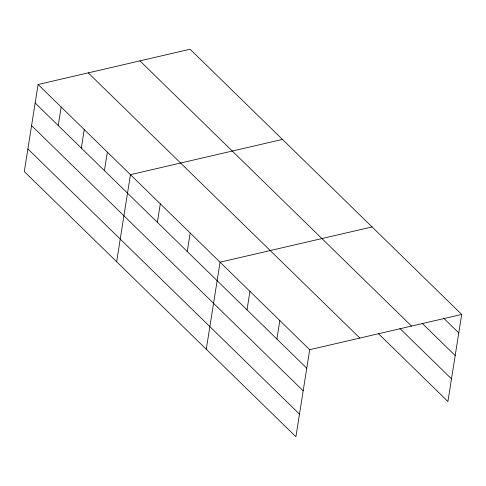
<?xml version="1.0" encoding="UTF-8"?>
<svg xmlns="http://www.w3.org/2000/svg" width="486" height="486" viewBox="0 0 486 486"><rect width="100%" height="100%" fill="white"/><g stroke="black" fill="none" stroke-linecap="round" stroke-linejoin="round"><path stroke-width="0.73" d="M38.09 84.497L24.3 171.558L295.907 436.762L309.691 349.701L38.09 84.497L190.093 49.238L461.7 314.442L447.91 401.503L378.381 333.609M58.247 125.54L61.175 107.041M81.332 148.078L84.26 129.58M104.417 170.622L107.345 152.124M116.646 261.729L130.436 174.668L282.439 139.409M157.379 222.339L160.313 203.841M187.256 251.511L190.19 233.013M206.277 349.246L220.067 262.185L372.069 226.926M247.01 309.855L249.944 291.357M276.886 339.028L279.821 320.529M309.691 349.701L461.7 314.442M443.56 318.093L458.772 332.94M422.048 323.214L455.188 355.57M139.932 60.872L411.539 326.082M399.887 328.487L451.494 378.88M88.252 72.864L359.859 338.068M35.156 102.996L306.763 368.206M31.578 125.619L303.179 390.829M27.884 148.929L299.491 414.139"/></g></svg>
